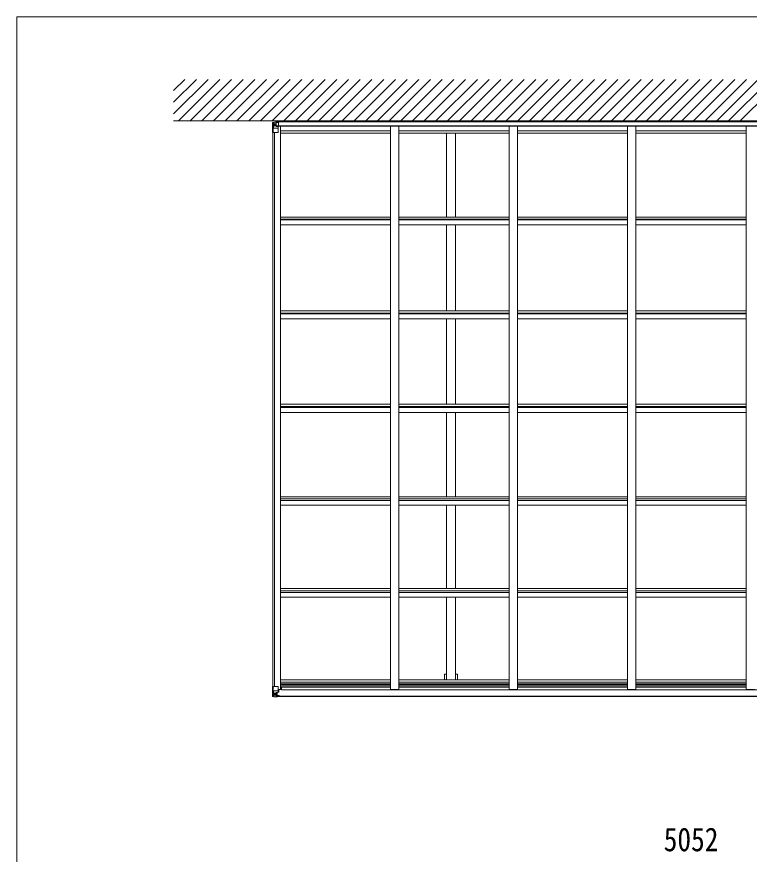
# Model space of a CAD drawing. Units: millimetres at full size; details may follow other scales. Extents: x -8385 to 8479, y -5853 to 5787.
# Drawn here: x -8385 to -3960, y 728 to 5787 of the extents above; entities that cross this region are included whole.
import ezdxf
from ezdxf.enums import TextEntityAlignment as Align

# ---------------------------------------------------------------- set-up
doc = ezdxf.new("R2010")
doc.units = ezdxf.units.MM
doc.header["$LTSCALE"] = 30
for name, color, linetype, lineweight in [('0-1_本体', 4, 'Continuous', 9), ('0-2_部品', 7, 'Continuous', 9), ('0-A_寸法', 6, 'Continuous', 9), ('0-E_DET2', 7, 'Continuous', 9), ('F-0_240', 7, 'Continuous', 9)]:
    doc.layers.add(name, color=color, linetype=linetype, lineweight=lineweight)
doc.styles.add('ＭＳ ゴシック', font='')
doc.styles.get('ＭＳ ゴシック').set_extended_font_data('MS Gothic')

msp = doc.modelspace()

# ---------------------------------------------------------------- linework, layer by layer
at = {"layer": '0-1_本体'}
for p, q in [((-1819.42, 5152.85), (-6804.42, 5152.85)), ((-1819.42, 5151.55), (-6804.42, 5151.55)), ((-6804.42, 5128.16), (-1819.42, 5128.16)), ((-6804.42, 5126.45), (-1819.42, 5126.45)), ((-6792.92, 1722.49), (-6792.92, 5126.57)), ((-6126.92, 1722.49), (-6126.92, 5126.57)), ((-6076.92, 1722.49), (-6076.92, 5126.57)), ((-5410.92, 1722.49), (-5410.92, 5126.57)), ((-5360.92, 1722.49), (-5360.92, 5126.57)), ((-4694.92, 1722.49), (-4694.92, 5126.57)), ((-4644.92, 1722.49), (-4644.92, 5126.57)), ((-3978.92, 1722.49), (-3978.92, 5126.57)), ((-6837.92, 1742), (-6837.92, 5087.57)), ((-6828.22, 1742), (-6828.22, 5087.57)), ((-6792.92, 5097.88), (-6126.92, 5097.88)), ((-6792.92, 5083.14), (-6126.92, 5083.14)), ((-6076.92, 5097.88), (-5410.92, 5097.88)), ((-6076.92, 5083.14), (-5410.92, 5083.14)), ((-5789.42, 4576.68), (-5789.42, 5083.14)), ((-5734.42, 5083.14), (-5734.42, 4576.68)), ((-5360.92, 5097.88), (-4694.92, 5097.88)), ((-5360.92, 5083.14), (-4694.92, 5083.14)), ((-4644.92, 5097.88), (-3978.92, 5097.88)), ((-4644.92, 5083.14), (-3978.92, 5083.14)), ((-6126.92, 4576.68), (-6792.92, 4576.68)), ((-6126.92, 4563.66), (-6792.92, 4563.66)), ((-6126.92, 4559.87), (-6792.92, 4559.87)), ((-5410.92, 4576.68), (-6076.92, 4576.68)), ((-5410.92, 4563.66), (-6076.92, 4563.66)), ((-5410.92, 4559.87), (-6076.92, 4559.87)), ((-4694.92, 4576.68), (-5360.92, 4576.68)), ((-4694.92, 4563.66), (-5360.92, 4563.66)), ((-4694.92, 4559.87), (-5360.92, 4559.87)), ((-3978.92, 4576.68), (-4644.92, 4576.68)), ((-3978.92, 4563.66), (-4644.92, 4563.66)), ((-3978.92, 4559.87), (-4644.92, 4559.87)), ((-6126.92, 4530.07), (-6792.92, 4530.07)), ((-5410.92, 4530.07), (-6076.92, 4530.07)), ((-5789.42, 4009.83), (-5789.42, 4530.07)), ((-5734.42, 4530.07), (-5734.42, 4009.83)), ((-4694.92, 4530.07), (-5360.92, 4530.07)), ((-3978.92, 4530.07), (-4644.92, 4530.07)), ((-6792.92, 4009.83), (-6126.92, 4009.83)), ((-6076.92, 4009.83), (-5410.92, 4009.83)), ((-5360.92, 4009.83), (-4694.92, 4009.83)), ((-4644.92, 4009.83), (-3978.92, 4009.83)), ((-6126.92, 3996.82), (-6792.92, 3996.82)), ((-6126.92, 3992.25), (-6792.92, 3992.25)), ((-6126.92, 3962.52), (-6792.92, 3962.52)), ((-5410.92, 3996.82), (-6076.92, 3996.82)), ((-5410.92, 3992.25), (-6076.92, 3992.25)), ((-5410.92, 3962.52), (-6076.92, 3962.52)), ((-5789.42, 3446.55), (-5789.42, 3962.52)), ((-5734.42, 3962.52), (-5734.42, 3446.55)), ((-4694.92, 3996.82), (-5360.92, 3996.82)), ((-4694.92, 3992.25), (-5360.92, 3992.25)), ((-4694.92, 3962.52), (-5360.92, 3962.52)), ((-3978.92, 3996.82), (-4644.92, 3996.82)), ((-3978.92, 3992.25), (-4644.92, 3992.25)), ((-3978.92, 3962.52), (-4644.92, 3962.52)), ((-6792.92, 3446.55), (-6126.92, 3446.55)), ((-6076.92, 3446.55), (-5410.92, 3446.55)), ((-5360.92, 3446.55), (-4694.92, 3446.55)), ((-4644.92, 3446.55), (-3978.92, 3446.55)), ((-6126.92, 3433.58), (-6792.92, 3433.58)), ((-6792.92, 3426.98), (-6126.92, 3426.98)), ((-6792.92, 3397.47), (-6126.92, 3397.47)), ((-5410.92, 3433.58), (-6076.92, 3433.58)), ((-6076.92, 3426.98), (-5410.92, 3426.98)), ((-6076.92, 3397.47), (-5410.92, 3397.47)), ((-5789.42, 2887.27), (-5789.42, 3397.47)), ((-5734.42, 3397.47), (-5734.42, 2887.27)), ((-4694.92, 3433.58), (-5360.92, 3433.58)), ((-5360.92, 3426.98), (-4694.92, 3426.98)), ((-5360.92, 3397.47), (-4694.92, 3397.47)), ((-3978.92, 3433.58), (-4644.92, 3433.58)), ((-4644.92, 3426.98), (-3978.92, 3426.98)), ((-4644.92, 3397.47), (-3978.92, 3397.47)), ((-6792.92, 2887.27), (-6126.92, 2887.27)), ((-6076.92, 2887.27), (-5410.92, 2887.27)), ((-5360.92, 2887.27), (-4694.92, 2887.27)), ((-4644.92, 2887.27), (-3978.92, 2887.27)), ((-6792.92, 2874.36), (-6126.92, 2874.36)), ((-6792.92, 2865.72), (-6126.92, 2865.72)), ((-6792.92, 2836.5), (-6126.92, 2836.5)), ((-6076.92, 2874.36), (-5410.92, 2874.36)), ((-6076.92, 2865.72), (-5410.92, 2865.72)), ((-6076.92, 2836.5), (-5410.92, 2836.5)), ((-5789.42, 2332.62), (-5789.42, 2836.5)), ((-5734.42, 2836.5), (-5734.42, 2332.62)), ((-5360.92, 2874.36), (-4694.92, 2874.36)), ((-5360.92, 2865.72), (-4694.92, 2865.72)), ((-5360.92, 2836.5), (-4694.92, 2836.5)), ((-4644.92, 2874.36), (-3978.92, 2874.36)), ((-4644.92, 2865.72), (-3978.92, 2865.72)), ((-4644.92, 2836.5), (-3978.92, 2836.5)), ((-6792.92, 2332.62), (-6126.92, 2332.62)), ((-6076.92, 2332.62), (-5410.92, 2332.62)), ((-5360.92, 2332.62), (-4694.92, 2332.62)), ((-4644.92, 2332.62), (-3978.92, 2332.62)), ((-6792.92, 2319.78), (-6126.92, 2319.78)), ((-6792.92, 2309.6), (-6126.92, 2309.6)), ((-6792.92, 2280.64), (-6126.92, 2280.64)), ((-6076.92, 2319.78), (-5410.92, 2319.78)), ((-6076.92, 2309.6), (-5410.92, 2309.6)), ((-6076.92, 2280.64), (-5410.92, 2280.64)), ((-5789.42, 1780.96), (-5789.42, 2280.64)), ((-5734.42, 2280.64), (-5734.42, 1780.96)), ((-5360.92, 2319.78), (-4694.92, 2319.78)), ((-5360.92, 2309.6), (-4694.92, 2309.6)), ((-5360.92, 2280.64), (-4694.92, 2280.64)), ((-4644.92, 2319.78), (-3978.92, 2319.78)), ((-4644.92, 2309.6), (-3978.92, 2309.6)), ((-4644.92, 2280.64), (-3978.92, 2280.64)), ((-6126.92, 1780.96), (-6792.92, 1780.96)), ((-5410.92, 1780.96), (-6076.92, 1780.96)), ((-5789.42, 1814.79), (-5801.42, 1814.79)), ((-5801.42, 1780.96), (-5801.42, 1814.79)), ((-5722.42, 1814.79), (-5734.42, 1814.79)), ((-5722.42, 1814.79), (-5722.42, 1780.96)), ((-4694.92, 1780.96), (-5360.92, 1780.96)), ((-3978.92, 1780.96), (-4644.92, 1780.96)), ((-6792.92, 1722.49), (-6805.92, 1722.49)), ((-6126.92, 1768.14), (-6792.92, 1768.14)), ((-6126.92, 1756.79), (-6792.92, 1756.79)), ((-6126.92, 1753.01), (-6792.92, 1753.01)), ((-6126.92, 1745.93), (-6792.92, 1745.93)), ((-6126.92, 1736.57), (-6792.92, 1736.57)), ((-6785.42, 1736.57), (-6785.42, 1721.49)), ((-1838.42, 1721.49), (-6785.42, 1721.49)), ((-6076.92, 1722.49), (-6126.92, 1722.49)), ((-5410.92, 1768.14), (-6076.92, 1768.14)), ((-5410.92, 1756.79), (-6076.92, 1756.79)), ((-5410.92, 1753.01), (-6076.92, 1753.01)), ((-5410.92, 1745.93), (-6076.92, 1745.93)), ((-5410.92, 1736.57), (-6076.92, 1736.57)), ((-5360.92, 1722.49), (-5410.92, 1722.49)), ((-4694.92, 1768.14), (-5360.92, 1768.14)), ((-4694.92, 1756.79), (-5360.92, 1756.79)), ((-4694.92, 1753.01), (-5360.92, 1753.01)), ((-4694.92, 1745.93), (-5360.92, 1745.93)), ((-4694.92, 1736.57), (-5360.92, 1736.57)), ((-4644.92, 1722.49), (-4694.92, 1722.49)), ((-3978.92, 1768.14), (-4644.92, 1768.14)), ((-3978.92, 1756.79), (-4644.92, 1756.79)), ((-3978.92, 1753.01), (-4644.92, 1753.01)), ((-3978.92, 1745.93), (-4644.92, 1745.93)), ((-3978.92, 1736.57), (-4644.92, 1736.57)), ((-3928.92, 1722.49), (-3978.92, 1722.49)), ((-1807.42, 1683.29), (-6816.42, 1683.29)), ((-1807.42, 1681.23), (-6816.42, 1681.23))]:
    msp.add_line(p, q, dxfattribs=at)
at = {"layer": '0-2_部品'}
for p, q in [((-6839.92, 5148.28), (-6839.92, 5087.57)), ((-6838.98, 5149.24), (-6838.98, 5149.28)), ((-6837.07, 5148.23), (-6837.07, 5148.16)), ((-6837.07, 5087.57), (-6837.07, 5148.16)), ((-6836.53, 5114.45), (-6832.39, 5126.54)), ((-6836.53, 5114.45), (-6829.92, 5114.24)), ((-6833.1, 5144.78), (-6835.84, 5148.45)), ((-6832.25, 5141.27), (-6829.92, 5141.33)), ((-6832.25, 5127.8), (-6832.25, 5141.27)), ((-6829.92, 5127.77), (-6832.25, 5127.8)), ((-6829.92, 5141.33), (-6817.92, 5141.33)), ((-6829.92, 5127.77), (-6829.92, 5127.77)), ((-6817.92, 5127.77), (-6829.92, 5127.77)), ((-6829.92, 5114.24), (-6805.92, 5114.24)), ((-6825.4, 5134.13), (-6825.4, 5133.17)), ((-6817.92, 5158.85), (-6817.92, 5150.91)), ((-6816.42, 5153.8), (-6817.92, 5153.8)), ((-6817.92, 5150.91), (-6817.92, 5148.55)), ((-6804.42, 5149.3), (-6817.92, 5148.55)), ((-6817.92, 5148.55), (-6817.92, 5127.77)), ((-6804.42, 5127.77), (-6817.92, 5127.77)), ((-6817.92, 5127.77), (-6817.92, 5126.5)), ((-6804.42, 5126.85), (-6817.92, 5126.5)), ((-6817.92, 5126.5), (-6817.92, 5123.79)), ((-6804.42, 5124.13), (-6817.92, 5123.79)), ((-6817.09, 5123.58), (-6817.09, 5123.79)), ((-6806.74, 5121.93), (-6817.09, 5123.58)), ((-6816.42, 5158.85), (-6816.42, 5151.07)), ((-6811.42, 5158.85), (-6816.42, 5158.85)), ((-6811.42, 5155.89), (-6816.42, 5156.2)), ((-6816.42, 5151.07), (-6816.42, 5151.07)), ((-6814.88, 5123.86), (-6806.74, 5122.56)), ((-6811.42, 5158.85), (-6811.42, 5155.89)), ((-6811.42, 5155.89), (-6811.42, 5155.49)), ((-6806.74, 5122.56), (-6806.74, 5121.93)), ((-6805.92, 5088.57), (-6805.92, 5121.67)), ((-6804.42, 5154.93), (-6804.42, 5124.13)), ((-6839.92, 5087.57), (-6806.92, 5087.57)), ((-6837.07, 1742), (-6806.92, 1742)), ((-6837.07, 1742), (-6837.07, 1681.41)), ((-6805.92, 1741), (-6805.92, 1707.9)), ((-6785.42, 1722.31), (-6805.92, 1722.31)), ((-6801.42, 1722.31), (-6801.42, 1707.13)), ((-6839.92, 1681.29), (-6839.92, 1681.33)), ((-6838.98, 1680.33), (-6838.98, 1680.29)), ((-6838.98, 1680.29), (-6838.98, 1680.29)), ((-6830.01, 1679.9), (-6837.93, 1680.37)), ((-6837.07, 1681.34), (-6837.07, 1681.41)), ((-6836.53, 1715.12), (-6829.92, 1715.33)), ((-6836.53, 1715.12), (-6832.39, 1703.03)), ((-6833.1, 1684.79), (-6835.84, 1681.12)), ((-6829.92, 1701.8), (-6832.25, 1701.77)), ((-6832.25, 1701.77), (-6832.25, 1688.29)), ((-6832.25, 1688.29), (-6829.92, 1688.24)), ((-6829.92, 1715.33), (-6805.92, 1715.33)), ((-6829.92, 1701.8), (-6817.92, 1701.8)), ((-6829.92, 1701.8), (-6829.92, 1701.8)), ((-6829.92, 1688.24), (-6817.92, 1688.24)), ((-6817.92, 1679.11), (-6829.92, 1679.89)), ((-6824.44, 1695.44), (-6824.44, 1696.4)), ((-6818.92, 1688.24), (-6817.92, 1688.24)), ((-6816.42, 1701.8), (-6817.92, 1701.8)), ((-6816.42, 1688.24), (-6817.92, 1688.24)), ((-6816.42, 1684.7), (-6817.92, 1684.7)), ((-6817.92, 1679.88), (-6811.42, 1679.48)), ((-6811.42, 1678.6), (-6817.92, 1679)), ((-6806.74, 1707.64), (-6817.09, 1705.99)), ((-6817.09, 1705.35), (-6806.74, 1707.01)), ((-6817.09, 1705.99), (-6817.09, 1705.35)), ((-6812.42, 1698.2), (-6816.42, 1698.2)), ((-6812.42, 1689.99), (-6816.42, 1689.99)), ((-6815.92, 1685.06), (-6816.42, 1685.06)), ((-6811.42, 1680.41), (-6816.42, 1680.5)), ((-6816.31, 1686.36), (-6812.42, 1686.36)), ((-6815.92, 1686.16), (-6815.92, 1685.99)), ((-6815.92, 1685.99), (-6815.92, 1685.06)), ((-6815.92, 1685.99), (-6815.92, 1685.99)), ((-6805.92, 1685.91), (-6815.92, 1685.99)), ((-6815.92, 1685.06), (-6815.92, 1684.06)), ((-6807.92, 1684.06), (-6815.92, 1684.06)), ((-6815.92, 1684.06), (-6815.92, 1684.04)), ((-6807.92, 1684.04), (-6815.92, 1684.04)), ((-6812.42, 1706.1), (-6812.42, 1686.36)), ((-6812.42, 1686.36), (-6812.42, 1686.13)), ((-6811.42, 1680.41), (-6811.42, 1681.23)), ((-6811.42, 1680), (-6811.42, 1680.41)), ((-6811.42, 1680), (-6811.42, 1679.48)), ((-6811.42, 1679.48), (-6811.42, 1678.6)), ((-6806.74, 1707.01), (-6806.74, 1707.64)), ((-6806.47, 1707.08), (-6802.42, 1707.12)), ((-6806.42, 1680.8), (-6806.42, 1681.23)), ((-6806.12, 1680.8), (-6806.42, 1680.8)), ((-6806.12, 1680.8), (-6804.43, 1681.23)), ((-6801.42, 1719), (-6805.92, 1719)), ((-6805.92, 1685.91), (-6805.92, 1684.3)), ((-6805.92, 1684.3), (-6800.92, 1684.3)), ((-6802.42, 1708.85), (-6801.42, 1708.85)), ((-6801.42, 1707.13), (-6802.42, 1707.12)), ((-6800.92, 1683.29), (-6800.92, 1684.3)), ((-6800.92, 1684.3), (-6799.92, 1684.3)), ((-6799.92, 1685.98), (-6799.92, 1685.86)), ((-6799.92, 1684.3), (-6799.92, 1685.86)), ((-6799.92, 1684.3), (-6799.92, 1683.29))]:
    msp.add_line(p, q, dxfattribs=at)
for points in [[(-6838.98, 5149.28), (-6829.92, 5149.84), (-6817.92, 5150.57)], [(-6817.92, 5150.46), (-6829.92, 5149.67), (-6837.93, 5149.2)], [(-6826.36, 5136.05), (-6827.32, 5136.05), (-6827.32, 5135.09), (-6826.36, 5135.09)], [(-6824.44, 5137.01), (-6824.44, 5137.97), (-6825.4, 5137.97), (-6825.4, 5137.01)], [(-6825.4, 5133.17), (-6824.44, 5133.17), (-6824.44, 5134.13)], [(-6823.48, 5135.09), (-6822.52, 5135.09), (-6822.52, 5136.05), (-6823.48, 5136.05)], [(-6804.42, 5151.79), (-6808.02, 5151.57), (-6816.42, 5151.07)], [(-6804.42, 5154.93), (-6806.97, 5155.17), (-6811.42, 5155.55)], [(-6804.42, 5154.83), (-6807.03, 5155.1), (-6811.42, 5155.49)], [(-6839.92, 1681.33), (-6839.92, 1742), (-6837.07, 1742)], [(-6838.98, 1680.29), (-6829.92, 1679.73), (-6817.92, 1679), (-6817.92, 1705.09)], [(-6826.36, 1694.48), (-6827.32, 1694.48), (-6827.32, 1693.52), (-6826.36, 1693.52)], [(-6824.44, 1696.4), (-6825.4, 1696.4), (-6825.4, 1695.44)], [(-6825.4, 1692.56), (-6825.4, 1691.6), (-6824.44, 1691.6), (-6824.44, 1692.56)], [(-6823.48, 1693.52), (-6822.52, 1693.52), (-6822.52, 1694.48), (-6823.48, 1694.48)], [(-6811.42, 1680), (-6816.42, 1680), (-6816.42, 1705.46)], [(-6800.92, 1686.03), (-6815.92, 1686.16), (-6815.92, 1686.16)], [(-6815.92, 1685.06), (-6807.92, 1685.06), (-6807.92, 1683.29)], [(-6802.42, 1707.12), (-6802.42, 1708.85), (-6805.92, 1708.87)], [(-6805.92, 1685.91), (-6805.92, 1685.92), (-6799.92, 1685.86)]]:
    msp.add_lwpolyline(points, dxfattribs=at)
for centre in [(-6824.92, 5135.57), (-6824.92, 1694)]:
    msp.add_circle(centre, 5.3, dxfattribs=at)
for centre, radius, start, end in [((-6838.92, 5148.29), 1, 93.50017, 180.00079), ((-6838.92, 5148.28), 0.999, 93.4424, 179.95083), ((-6838.92, 5148.24), 0.999, 93.4424, 179.95083), ((-6837.76, 5161.89), 12.7, 269.24466, 275.10311), ((-6835.79, 5148.28), 1.28, 131.17831, 182.45895), ((-6826.36, 5137.01), 0.96, 270, 0), ((-6826.36, 5134.13), 0.96, 0, 90), ((-6823.48, 5137.01), 0.96, 180, 270), ((-6823.48, 5134.13), 0.96, 90, 180), ((-6816.98, 5124.51), 0.937, 230.93398, 263.26766), ((-6806.85, 5121.63), 0.937, 2.32209, 83.26766), ((-6806.85, 5121), 0.937, 2.32209, 83.26766), ((-6806.92, 5088.57), 1, 270, 0), ((-6806.92, 1741), 1, 0, 90), ((-6838.92, 1681.33), 0.999, 180.04917, 266.5576), ((-6838.92, 1681.29), 0.999, 180.04917, 266.5576), ((-6838.92, 1681.28), 1, 179.99921, 266.49983), ((-6837.76, 1667.68), 12.7, 84.89689, 90.75534), ((-6835.79, 1681.29), 1.28, 177.54105, 228.82169), ((-6826.36, 1695.44), 0.96, 270, 0), ((-6826.36, 1692.56), 0.96, 0, 90), ((-6823.48, 1695.44), 0.96, 180, 270), ((-6823.48, 1692.56), 0.96, 90, 180), ((-6816.98, 1705.06), 0.937, 96.73234, 177.67791), ((-6816.98, 1704.42), 0.937, 96.73234, 177.67791), ((-6815.92, 1686.49), 0.5, 179.95536, 269.47105), ((-6815.92, 1683.56), 0.5, 89.99891, 179.99891), ((-6815.92, 1683.54), 0.5, 90.00309, 180.00198), ((-6815.9, 1686.67), 0.513, 178.95293, 268.11972), ((-6806.85, 1708.57), 0.937, 276.73234, 357.67791), ((-6806.85, 1707.94), 0.937, 276.73234, 357.67791), ((-6800.78, 1678.34), 7.69, 83.56574, 91.03001)]:
    msp.add_arc(centre, radius, start, end, dxfattribs=at)
for centre, major_axis, ratio, start_param, end_param in [((-6637.98, 5161.59), (201, 12.36), 0.060933, 3.1373463, 3.1378449), ((-6836.98, 5149.36), (2, 0.12), 0.060933, 3.1378449, 4.2119296), ((-6835.81, 5116.8), (0.85, 2.32), 0.403757, 2.3087461, 3.2744049), ((-6836.79, 5146.26), (-0.02, 3), 0.466854, 5.5234897, 6.1575023), ((-6835.12, 5141.19), (0.03, 5), 0.573921, 4.7320603, 5.5159136), ((-6833.65, 5127.82), (0, 3), 0.468246, 4.2703918, 4.7058971), ((-6911.67, 5141.33), (81.75, 0), 0.061163, 0, 0.0007725), ((-6774.59, 5153.55), (-43.33, -2.64), 0.005841, 6.018941, 6.2828297), ((-6836.98, 1680.21), (2, -0.12), 0.060933, 2.0712557, 3.1453404), ((-6637.98, 1667.97), (201, -12.36), 0.060933, 3.1453404, 3.145839), ((-6835.81, 1712.77), (0.85, -2.32), 0.403757, 3.0087805, 3.9744392), ((-6836.79, 1683.3), (-0.02, -3), 0.466854, 0.125683, 0.7596956), ((-6835.12, 1688.38), (0.03, -5), 0.573921, 0.7672717, 1.551125), ((-6833.65, 1701.74), (0, -3), 0.468246, 1.5772882, 2.0127935), ((-6911.67, 1688.24), (81.75, 0), 0.061163, 6.2824128, 6.2831853)]:
    msp.add_ellipse(centre, major_axis=major_axis, ratio=ratio, start_param=start_param, end_param=end_param, dxfattribs=at)
at = {"layer": '0-E_DET2'}
for p, q in [((-7437.92, 5200.1), (-7229.17, 5408.85)), ((-7437.92, 5270.81), (-7299.88, 5408.85)), ((-7437.92, 5341.52), (-7370.59, 5408.85)), ((-7408.46, 5158.85), (-7158.46, 5408.85)), ((-7337.75, 5158.85), (-7087.75, 5408.85)), ((-7267.03, 5158.85), (-7017.03, 5408.85)), ((-7196.32, 5158.85), (-6946.32, 5408.85)), ((-7125.61, 5158.85), (-6875.61, 5408.85)), ((-7054.9, 5158.85), (-6804.9, 5408.85)), ((-6984.19, 5158.85), (-6734.19, 5408.85)), ((-6913.48, 5158.85), (-6663.48, 5408.85)), ((-6842.77, 5158.85), (-6592.77, 5408.85)), ((-6772.06, 5158.85), (-6522.06, 5408.85)), ((-6701.35, 5158.85), (-6451.35, 5408.85)), ((-6630.64, 5158.85), (-6380.64, 5408.85)), ((-6559.93, 5158.85), (-6309.93, 5408.85)), ((-6489.22, 5158.85), (-6239.22, 5408.85)), ((-6418.51, 5158.85), (-6168.51, 5408.85)), ((-6347.8, 5158.85), (-6097.8, 5408.85)), ((-6277.08, 5158.85), (-6027.08, 5408.85)), ((-6206.37, 5158.85), (-5956.37, 5408.85)), ((-6135.66, 5158.85), (-5885.66, 5408.85)), ((-6064.95, 5158.85), (-5814.95, 5408.85)), ((-5994.24, 5158.85), (-5744.24, 5408.85)), ((-5923.53, 5158.85), (-5673.53, 5408.85)), ((-5852.82, 5158.85), (-5602.82, 5408.85)), ((-5782.11, 5158.85), (-5532.11, 5408.85)), ((-5711.4, 5158.85), (-5461.4, 5408.85)), ((-5640.69, 5158.85), (-5390.69, 5408.85)), ((-5569.98, 5158.85), (-5319.98, 5408.85)), ((-5499.27, 5158.85), (-5249.27, 5408.85)), ((-5428.56, 5158.85), (-5178.56, 5408.85)), ((-5357.85, 5158.85), (-5107.85, 5408.85)), ((-5287.14, 5158.85), (-5037.14, 5408.85)), ((-5216.42, 5158.85), (-4966.42, 5408.85)), ((-5145.71, 5158.85), (-4895.71, 5408.85)), ((-5075, 5158.85), (-4825, 5408.85)), ((-5004.29, 5158.85), (-4754.29, 5408.85)), ((-4933.58, 5158.85), (-4683.58, 5408.85)), ((-4862.87, 5158.85), (-4612.87, 5408.85)), ((-4792.16, 5158.85), (-4542.16, 5408.85)), ((-4721.45, 5158.85), (-4471.45, 5408.85)), ((-4650.74, 5158.85), (-4400.74, 5408.85)), ((-4580.03, 5158.85), (-4330.03, 5408.85)), ((-4509.32, 5158.85), (-4259.32, 5408.85)), ((-4438.61, 5158.85), (-4188.61, 5408.85)), ((-4367.9, 5158.85), (-4117.9, 5408.85)), ((-4297.19, 5158.85), (-4047.19, 5408.85)), ((-4226.48, 5158.85), (-3976.48, 5408.85)), ((-4155.76, 5158.85), (-3905.76, 5408.85)), ((-4085.05, 5158.85), (-3835.05, 5408.85)), ((-4014.34, 5158.85), (-3764.34, 5408.85)), ((-7437.92, 5158.85), (-1185.92, 5158.85))]:
    msp.add_line(p, q, dxfattribs=at)
at = {"layer": 'F-0_240', "color": 5}
for q in [(-8385.45, -5852.66), (8054.55, 5787.34)]:
    msp.add_line((-8385.45, 5787.34), q, dxfattribs=at)

# ---------------------------------------------------------------- texts
at = {"layer": '0-A_寸法', "color": 7, "style": 'ＭＳ ゴシック', "width": 0.85}
msp.add_text('5052', height=143, dxfattribs=at).set_placement((-4476.92, 703.08), align=Align.BOTTOM_LEFT)

doc.saveas('drawing.dxf')
